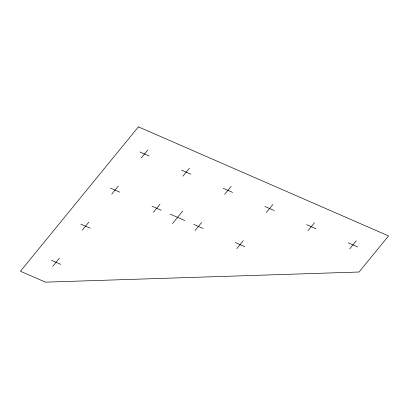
<?xml version="1.0" encoding="UTF-8"?>
<svg xmlns="http://www.w3.org/2000/svg" width="409" height="409" viewBox="0 0 409 409"><rect width="100%" height="100%" fill="white"/><g stroke="black" fill="none" stroke-linecap="round" stroke-linejoin="round"><path stroke-width="0.61" d="M52.771 266.285L59.305 258.284M82.265 230.185L88.799 222.184M111.754 194.086L118.288 186.085M141.243 157.986L147.777 149.985M153.441 212.266L159.98 204.265M182.935 176.167L189.469 168.165M172.475 223.575L182.639 211.131M195.062 230.533L201.668 222.445M224.623 194.341L231.157 186.346M236.821 248.621L243.355 240.62M266.315 212.522L272.849 204.526M308.003 230.702L314.536 222.701M349.695 248.882L356.229 240.881M139.822 151.944L149.203 156.033M181.509 170.118L190.891 174.208M223.202 188.298L232.583 192.388M264.889 206.479L274.27 210.569M306.581 224.659L315.963 228.749M348.269 242.834L357.65 246.924M110.333 188.043L119.709 192.133M152.02 206.218L161.402 210.308M170.262 214.173L184.853 220.533M193.713 224.398L203.089 228.488M235.4 242.578L244.781 246.668M80.839 224.142L90.22 228.232M51.35 260.242L60.731 264.332M138.411 126.846L20.45 271.244L45.465 282.154L359.061 272.021L388.55 235.921L138.411 126.846"/></g></svg>
